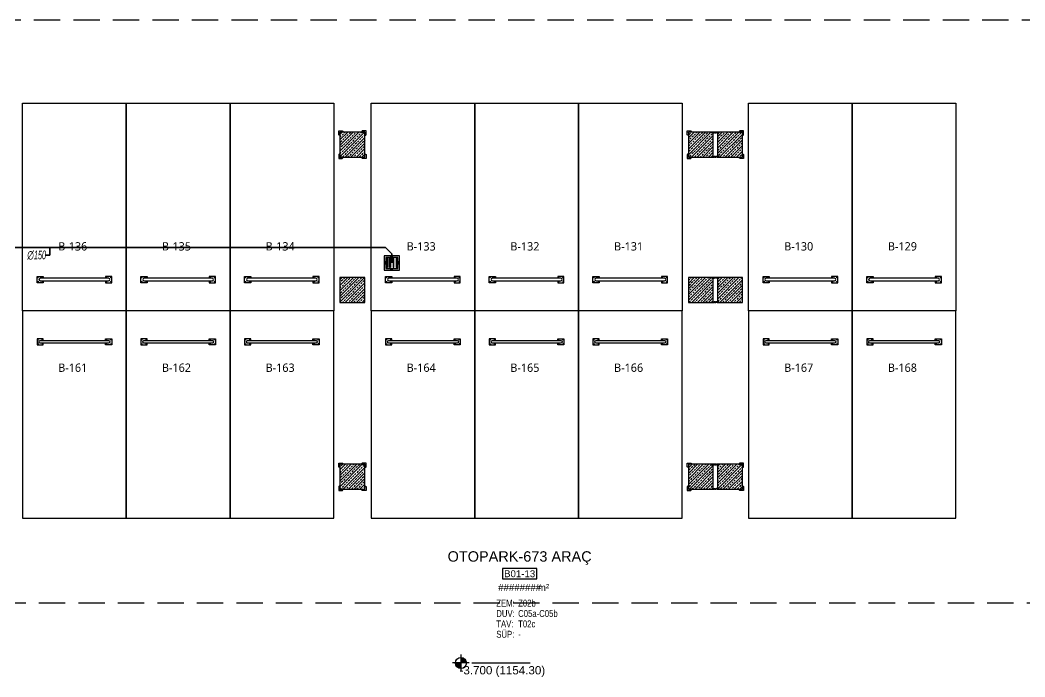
# Model space of a CAD drawing. Header units: millimetres. Extents: x -379292 to 1221486, y 92049 to 447512.
# Drawn here: x 105838 to 130059, y 235797 to 251619 of the extents above; entities that cross this region are included whole.
import ezdxf
from ezdxf.enums import TextEntityAlignment as Align

# ---------------------------------------------------------------- set-up
doc = ezdxf.new("R2010")
doc.units = ezdxf.units.MM
doc.linetypes.add('HIDDEN', pattern=[9.525, 6.35, -3.175])
doc.layers.add('0-KRCN-SHT YAĞMURSUYUBORUSU-100', color=3, linetype='PISSU_LINE50', lineweight=35)
doc.layers.add('0-KRCN-SHT-KOLADI-YAZIYAĞMURSUYU', color=4, linetype='Continuous', lineweight=35)
for name, color, linetype in [('04_RAIN INLET', 51, 'Continuous'), ('05_DILATATION', 131, 'Continuous'), ('05_HATCH CONCRETE', 141, 'Continuous'), ('05_HATCH SOLID-1', 252, 'Continuous'), ('05_MATERIAL TEXT', 112, 'Continuous'), ('05_PLAN LEVEL', 2, 'Continuous'), ('05_ROOM M2', 161, 'Continuous'), ('05_ROOM NAME', 153, 'Continuous'), ('05_ROOM NUMBER', 152, 'Continuous'), ('05_SYMBOL', 2, 'Continuous'), ('202-A-Y-MahalAd', 141, 'Continuous')]:
    doc.layers.add(name, color=color, linetype=linetype)
doc.styles.add('DIM', font='arial.ttf')
doc.styles.add('MUF', font='isocpeur.ttf')
doc.styles.get("Standard").update_dxf_attribs({"font": 'segoeuil.ttf'})
doc.styles.add('YAZI-2', font='arial.ttf', dxfattribs={"height": 2})
doc.styles.add('YAZI-3', font='arial.ttf', dxfattribs={"height": 3})
doc.styles.add('ÇAP-2', font='ARIALNBI.TTF')
doc.linetypes.add('PISSU_LINE50', pattern='A,50,-10,["C",MUF,S=10,R=0,X=1,Y=-5],0', length=60)
pattern_1 = [(225, (905000, -3e-07), (67.351921, -67.351921), []), (225, (904932.65, -3e-07), (67.351921, -67.351921), [47.625, -23.8125])]

# ---------------------------------------------------------------- blocks, each defined once
blk = doc.blocks.new('başlık')
at = {"layer": '05_MATERIAL TEXT', "style": 'DIM', "width": 0.8}
for s, p in [('ZEM:', (0, 50)), ('DUV:', (0, -100)), ('TAV:', (0, -250)), ('SÜP:', (0, -400))]:
    blk.add_text(s, height=100, dxfattribs=at).set_placement(p, align=Align.MIDDLE_LEFT)
blk = doc.blocks.new('MAHAL')
at = {"layer": '05_ROOM NUMBER'}
blk.add_lwpolyline([(-5.46, -10.75), (4.54, -10.75), (4.54, -7.75), (-5.46, -7.75)], close=True, dxfattribs=at)
at = {"layer": '05_HATCH SOLID-1', "xscale": 0.02, "yscale": 0.02, "zscale": 0.02}
blk.add_blockref('başlık', (-7.21, -18.75), dxfattribs=at)
at = {"layer": '05_MATERIAL TEXT', "style": 'DIM', "width": 0.8}
for tag, p in [('ZEMİN', (-0.89, -17.75)), ('DUVAR', (-0.89, -20.75)), ('TAVAN', (-0.89, -23.75)), ('SÜPÜRGELİK', (-0.89, -26.75))]:
    blk.add_attdef(tag, text='', height=2, dxfattribs=at).set_placement(p, align=Align.MIDDLE_LEFT)
at = {"layer": '05_ROOM M2', "insert": (6.45, -13.24), "char_height": 2, "attachment_point": 5, "style": 'YAZI-2'}
blk.add_mtext_dynamic_manual_height_columns('m²', width=6.9387, gutter_width=625, heights=[0], dxfattribs=at)
at = {"layer": '05_ROOM M2', "style": 'YAZI-2'}
blk.add_attdef('MAHALM2', text='', height=2, dxfattribs=at).set_placement((-0.46, -13.25), align=Align.MIDDLE_CENTER)
at = {"layer": '05_ROOM NAME', "style": 'YAZI-3'}
for tag, p in [('INGMAHALADI', (-0.46, 0.75)), ('TURMAHALADI', (-0.46, -4.25))]:
    blk.add_attdef(tag, text='', height=3, dxfattribs=at).set_placement(p, align=Align.MIDDLE_CENTER)
at = {"layer": '05_ROOM NUMBER', "style": 'YAZI-2'}
blk.add_attdef('MAHALNO', text='', height=2, dxfattribs=at).set_placement((-0.46, -9.25), align=Align.MIDDLE_CENTER)
blk = doc.blocks.new('202_Vida')
at = {"color": 0, "linetype": 'ByBlock', "ltscale": 0.2}
for points in [[(1, 0), (-1, 0)], [(0, 1), (0, -1)]]:
    blk.add_lwpolyline(points, dxfattribs=at)
at = {"color": 0, "linetype": 'ByBlock'}
for radius in [0.42, 0.23, 0.155]:
    blk.add_circle((0, 0), radius, dxfattribs=at)
blk = doc.blocks.new('202_Stoper')
at = {"color": 0, "linetype": 'ByBlock'}
for points in [[(-750, -30), (-750, -75), (-900, -75), (-900, 75), (-750, 75), (-750, 30)], [(750, -30), (750, -75), (900, -75), (900, 75), (750, 75), (750, 30)]]:
    blk.add_lwpolyline(points, dxfattribs=at)
blk.add_lwpolyline([(825, -30, 1), (825, 30), (-825, 30, 1), (-825, -30)], format="xyb", close=True, dxfattribs=at)
at = {"color": 0, "linetype": 'ByBlock', "yscale": 10, "zscale": 10, "rotation": 180}
for p, xscale in [((-877, 53), -10), ((-772, 53), 10), ((772, 53), -10), ((877, 53), 10)]:
    blk.add_blockref('202_Vida', p, dxfattribs=dict(at, xscale=xscale))
at = {"color": 0, "linetype": 'ByBlock', "yscale": 10, "zscale": 10}
for p, xscale in [((-877, -52), 10), ((-772, -52), -10), ((772, -52), 10), ((877, -52), -10)]:
    blk.add_blockref('202_Vida', p, dxfattribs=dict(at, xscale=xscale))
blk = doc.blocks.new('202_Mahalblok')
at = {"color": 0, "linetype": 'ByBlock', "flags": 128}
blk.add_lwpolyline([(0, 0), (0, 5000), (2500, 5000), (2500, 0)], close=True, dxfattribs=at)
at = {"color": 252}
blk.add_blockref('202_Stoper', (1250, 750), dxfattribs=at)
at = {"color": 0, "linetype": 'ByBlock', "ltscale": 25}
blk.add_attdef('MAHALNO', text='', height=200, dxfattribs=at).set_placement((1209, 1390), align=Align.BOTTOM_CENTER)
blk = doc.blocks.new('PLAN KOT IKILI')
at = {"layer": '05_PLAN LEVEL'}
h = blk.add_hatch(color=2, dxfattribs=at)
h.paths.add_polyline_path([(0, 2), (0, 0), (2, 0, 0.414214)])
h.paths.add_polyline_path([(0, 0), (-2, 0, 0.414214), (0, -2)])
at = {"layer": '05_PLAN LEVEL', "color": 2}
for p, q in [((3, 0), (-3, 0)), ((0, 3), (0, -3)), ((4, 0), (25, 0))]:
    blk.add_line(p, q, dxfattribs=at)
blk.add_circle((0, 0), 2, dxfattribs=at)
at = {"layer": '05_PLAN LEVEL', "style": 'YAZI-3'}
for tag, p in [('BITMISKOT', (15, 3)), ('KABAKOT', (15, -3))]:
    blk.add_attdef(tag, text='', height=3, dxfattribs=at).set_placement(p, align=Align.MIDDLE)
blk = doc.blocks.new('DİLATASYON PROFİL')
at = {"color": 8}
for p, q in [((-48, 0), (-46, 2)), ((-48, 0), (-20, 0)), ((-46, 2), (-46, 2)), ((-23, 2), (-20, 2)), ((-23, 2), (-22, 0)), ((-19, 2), (-20, 1)), ((-20, 2), (-20, 1)), ((-20, 0), (12, 0)), ((-20, 0), (-20, 0)), ((-20, 0), (-20, 0)), ((-17, 2), (-19, 2)), ((-17, 2), (-18, 0)), ((12, -13), (12, 0)), ((12, -13), (12, 0)), ((20, 2), (21, 0)), ((22, 2), (21, 2)), ((21, 1), (21, 0)), ((21, -1), (21, 0)), ((23, 1), (23, 1)), ((24, -6), (23, 1)), ((24, 1), (24, 1)), ((24, 1), (24, 1)), ((25, 1), (25, 1)), ((25, 1), (25, 1)), ((26, 1), (26, 1)), ((26, 1), (26, 1)), ((27, 1), (27, 1)), ((27, 1), (27, 1)), ((28, 1), (28, 1)), ((28, 1), (28, 1)), ((29, 1), (29, 1)), ((29, 1), (29, 1)), ((30, 1), (30, 1)), ((30, 1), (30, 1)), ((31, 1), (31, 1)), ((31, 1), (31, 1)), ((32, 1), (32, 1)), ((32, 1), (32, 1)), ((33, 1), (33, 1)), ((33, 1), (33, 1)), ((34, 1), (34, 1)), ((34, 1), (34, 1)), ((35, 1), (35, 1)), ((35, 1), (35, 1)), ((36, 2), (36, 2)), ((36, 2), (36, 1)), ((38, 2), (36, 1)), ((36, 1), (36, 2)), ((36, 1), (36, 2)), ((38, 2), (38, 2)), ((38, 2), (38, 2)), ((38, 2), (38, 2)), ((39, 2), (38, 2)), ((39, 2), (38, 2)), ((40, 2), (39, 2)), ((39, 2), (39, 2)), ((40, 2), (41, 2)), ((41, 2), (42, 1)), ((41, 2), (41, 2)), ((43, 2), (42, 1)), ((43, 2), (43, 2)), ((43, 1), (43, 2)), ((43, 1), (43, 2)), ((44, 1), (44, 1)), ((45, 1), (45, 1)), ((45, 1), (45, 1)), ((46, 1), (46, 1)), ((46, 1), (46, 1)), ((47, 1), (47, 1)), ((47, 1), (47, 1)), ((48, 1), (48, 1)), ((48, 1), (48, 1)), ((49, 1), (49, 1)), ((49, 1), (49, 1)), ((50, 1), (50, 1)), ((50, 1), (50, 1)), ((51, 1), (51, 1)), ((51, 1), (51, 1)), ((52, 1), (52, 1)), ((52, 1), (52, 1)), ((53, 1), (53, 1)), ((53, 1), (53, 1)), ((54, 1), (54, 1)), ((54, 1), (54, 1)), ((55, 1), (55, 1)), ((55, 1), (55, 1)), ((56, 1), (56, 1)), ((57, 2), (57, 2)), ((57, 2), (58, 1)), ((57, 1), (57, 2)), ((57, 1), (57, 2)), ((59, 2), (58, 1)), ((59, 2), (59, 2)), ((59, 2), (59, 2)), ((59, 2), (59, 2)), ((60, 2), (59, 2)), ((60, 2), (59, 2)), ((60, 2), (61, 2)), ((61, 2), (62, 2)), ((61, 2), (61, 2)), ((63, 2), (62, 2)), ((63, 2), (64, 1)), ((64, 2), (64, 2)), ((64, 2), (64, 1)), ((64, 1), (64, 2)), ((64, 1), (64, 2)), ((65, 1), (65, 1)), ((66, 1), (66, 1)), ((66, 1), (66, 1)), ((67, 1), (67, 1)), ((67, 1), (67, 1)), ((68, 1), (68, 1)), ((68, 1), (68, 1)), ((69, 1), (69, 1)), ((69, 1), (69, 1)), ((70, 1), (70, 1)), ((70, 1), (70, 1)), ((71, 1), (71, 1)), ((71, 1), (71, 1)), ((72, 1), (72, 1)), ((72, 1), (72, 1)), ((73, 1), (73, 1)), ((73, 1), (73, 1)), ((74, 1), (74, 1)), ((74, 1), (74, 1)), ((75, 1), (75, 1)), ((75, 1), (75, 1)), ((76, -6), (77, 1)), ((76, 1), (76, 1)), ((76, 1), (76, 1)), ((77, 1), (77, 1)), ((77, 1), (77, 1)), ((78, 2), (79, 2)), ((80, 2), (79, 0)), ((79, 1), (79, 0)), ((79, -1), (79, 1)), ((88, -13), (88, 0)), ((120, 0), (88, 0)), ((88, -13), (88, 0)), ((148, 0), (88, 0)), ((117, 2), (119, 2)), ((117, 2), (118, 0)), ((119, 2), (120, 1)), ((123, 2), (120, 2)), ((120, 2), (120, 1)), ((120, 0), (120, 0)), ((120, 0), (120, 0)), ((140, 0), (120, 0)), ((123, 2), (122, 0)), ((146, 2), (146, 2)), ((148, 0), (146, 2)), ((-22, -20), (-23, -21)), ((-22, -20), (-23, -21)), ((-23, -21), (-22, -22)), ((-23, -21), (-22, -22)), ((-23, -22), (-23, -23)), ((-22, -22), (-23, -22)), ((-23, -22), (-23, -23)), ((-22, -22), (-23, -22)), ((-23, -23), (-22, -23)), ((-22, -23), (-23, -23)), ((-23, -23), (-23, -24)), ((-23, -23), (-22, -23)), ((-22, -23), (-23, -23)), ((-23, -23), (-23, -24)), ((-23, -24), (-22, -25)), ((-23, -24), (-22, -25)), ((-22, 0), (-18, 0)), ((-22, -3), (-22, 0)), ((-22, 0), (-18, 0)), ((-22, -3), (-22, 0)), ((-22, -3), (-18, -3)), ((-22, -3), (-18, -3)), ((-21, -6), (-22, -6)), ((-22, -6), (-22, -7)), ((-21, -6), (-22, -6)), ((-22, -6), (-22, -7)), ((-22, -7), (-21, -7)), ((-21, -7), (-22, -7)), ((-22, -7), (-22, -9)), ((-22, -7), (-21, -7)), ((-21, -7), (-22, -7)), ((-22, -7), (-22, -9)), ((-22, -9), (-21, -9)), ((-21, -9), (-22, -9)), ((-22, -9), (-22, -10)), ((-22, -9), (-21, -9)), ((-21, -9), (-22, -9)), ((-22, -9), (-22, -10)), ((-22, -10), (-21, -11)), ((-22, -10), (-21, -11)), ((-21, -11), (-22, -11)), ((-22, -11), (-22, -12)), ((-21, -11), (-22, -11)), ((-22, -11), (-22, -12)), ((-22, -12), (-21, -13)), ((-22, -12), (-21, -13)), ((-21, -13), (-22, -13)), ((-22, -13), (-22, -14)), ((-21, -13), (-22, -13)), ((-22, -13), (-22, -14)), ((-21, -14), (-22, -14)), ((-22, -14), (-21, -14)), ((-21, -14), (-22, -14)), ((-22, -14), (-22, -16)), ((-21, -14), (-22, -14)), ((-22, -14), (-21, -14)), ((-21, -14), (-22, -14)), ((-22, -14), (-22, -16)), ((-22, -16), (-21, -16)), ((-21, -16), (-22, -16)), ((-22, -16), (-22, -17)), ((-22, -16), (-21, -16)), ((-21, -16), (-22, -16)), ((-22, -16), (-22, -17)), ((-22, -17), (-21, -18)), ((-22, -17), (-21, -18)), ((-21, -18), (-22, -18)), ((-22, -18), (-22, -19)), ((-21, -18), (-22, -18)), ((-22, -18), (-22, -19)), ((-22, -19), (-22, -20)), ((-22, -19), (-22, -20)), ((-22, -20), (-22, -20)), ((-22, -20), (-22, -20)), ((-22, -25), (-21, -25)), ((-22, -25), (-21, -25)), ((-21, -3), (-21, -3)), ((-21, -3), (-21, -6)), ((-21, -6), (-21, -3)), ((-21, -25), (-20, -3)), ((-21, -3), (-21, -3)), ((-21, -3), (-21, -6)), ((-21, -6), (-21, -3)), ((-21, -25), (-20, -3)), ((-21, -7), (-21, -7)), ((-21, -7), (-21, -7)), ((-19, -12), (-21, -14)), ((-19, -12), (-21, -14)), ((-19, -13), (-21, -14)), ((-19, -13), (-21, -14)), ((-19, -16), (-21, -18)), ((-19, -16), (-21, -17)), ((-19, -16), (-21, -18)), ((-19, -16), (-21, -17)), ((-19, -19), (-21, -21)), ((-19, -19), (-21, -21)), ((-19, -20), (-21, -21)), ((-19, -20), (-21, -21)), ((-19, -23), (-21, -25)), ((-19, -23), (-21, -25)), ((-19, -23), (-21, -25)), ((-19, -23), (-21, -25)), ((-21, -25), (-21, -25)), ((-20, -27), (-21, -25)), ((-21, -25), (-21, -25)), ((-20, -27), (-21, -25)), ((-19, -25), (-20, -3)), ((-19, -25), (-20, -3)), ((-20, -5), (-20, -6)), ((-20, -5), (-20, -6)), ((-20, -6), (-20, -6)), ((-20, -6), (-20, -6)), ((-19, -9), (-20, -10)), ((-19, -9), (-20, -10)), ((-19, -9), (-20, -10)), ((-19, -9), (-20, -10)), ((-20, -27), (-18, -25)), ((-20, -27), (-18, -25)), ((-18, -3), (-19, -3)), ((-19, -3), (-19, -6)), ((-18, -3), (-19, -3)), ((-19, -3), (-19, -6)), ((-19, -6), (-18, -6)), ((-19, -6), (-18, -6)), ((-19, -7), (-18, -7)), ((-18, -7), (-19, -7)), ((-19, -7), (-18, -7)), ((-18, -7), (-19, -7)), ((-19, -9), (-18, -9)), ((-18, -9), (-19, -9)), ((-19, -9), (-18, -9)), ((-18, -9), (-19, -9)), ((-18, -10), (-19, -11)), ((-18, -10), (-19, -11)), ((-19, -11), (-18, -11)), ((-19, -11), (-18, -11)), ((-18, -12), (-19, -13)), ((-18, -12), (-19, -13)), ((-19, -13), (-18, -13)), ((-19, -13), (-18, -13)), ((-19, -25), (-18, -25)), ((-19, -25), (-18, -25)), ((-18, -3), (-18, 0)), ((-18, -3), (-18, 0)), ((-18, -5), (-18, -3)), ((-18, -5), (-18, -3)), ((-18, -6), (-18, -5)), ((-18, -5), (-18, -5)), ((-18, -6), (-18, -5)), ((-18, -5), (-18, -5)), ((-18, -6), (-18, -7)), ((-18, -6), (-18, -7)), ((-18, -7), (-18, -9)), ((-18, -7), (-18, -9)), ((-18, -9), (-18, -10)), ((-18, -9), (-18, -9)), ((-18, -9), (-18, -10)), ((-18, -9), (-18, -9)), ((-18, -11), (-18, -11)), ((-18, -11), (-18, -12)), ((-18, -11), (-18, -11)), ((-18, -11), (-18, -12)), ((-18, -13), (-18, -14)), ((-18, -13), (-18, -14)), ((-18, -14), (-18, -16)), ((-18, -14), (-18, -14)), ((-18, -14), (-18, -14)), ((-18, -14), (-18, -16)), ((-18, -14), (-18, -14)), ((-18, -14), (-18, -14)), ((-18, -16), (-17, -16)), ((-18, -16), (-18, -16)), ((-18, -16), (-17, -16)), ((-18, -16), (-18, -16)), ((-17, -17), (-18, -18)), ((-17, -17), (-18, -18)), ((-18, -18), (-17, -18)), ((-18, -18), (-17, -18)), ((-17, -19), (-18, -20)), ((-17, -19), (-18, -20)), ((-18, -20), (-17, -20)), ((-18, -20), (-17, -20)), ((-17, -21), (-18, -22)), ((-17, -21), (-18, -22)), ((-18, -22), (-17, -22)), ((-18, -22), (-17, -22)), ((-18, -23), (-17, -23)), ((-17, -23), (-18, -23)), ((-18, -23), (-17, -23)), ((-17, -23), (-18, -23)), ((-17, -24), (-18, -25)), ((-17, -24), (-18, -25)), ((-18, -25), (-18, -25)), ((-18, -25), (-18, -25)), ((-17, -16), (-17, -17)), ((-17, -16), (-17, -17)), ((-17, -18), (-17, -19)), ((-17, -18), (-17, -19)), ((-17, -20), (-17, -21)), ((-17, -20), (-17, -21)), ((-17, -22), (-17, -23)), ((-17, -22), (-17, -23)), ((-17, -23), (-17, -24)), ((-17, -23), (-17, -24)), ((12, -13), (21, -13)), ((19, -2), (19, -1)), ((19, -8), (19, -8)), ((20, -3), (21, -3)), ((21, -1), (21, -3)), ((22, -12), (21, -7)), ((21, -13), (21, -9)), ((22, -12), (24, -7)), ((24, -5), (24, 0)), ((25, -6), (24, -6)), ((26, -6), (24, -6)), ((24, -7), (25, -7)), ((26, -7), (24, -7)), ((24, -12), (24, -8)), ((25, -8), (24, -8)), ((34, -12), (24, -12)), ((25, -5), (25, -4)), ((28, -4), (25, -4)), ((25, -10), (25, -8)), ((28, -10), (25, -10)), ((26, -4), (27, -4)), ((26, -6), (26, -5)), ((26, -9), (26, -7)), ((27, -9), (26, -9)), ((27, -9), (27, -4)), ((28, -10), (28, -4)), ((30, -10), (30, -4)), ((32, -4), (30, -4)), ((32, -10), (30, -10)), ((31, -4), (31, -8)), ((32, -4), (31, -4)), ((31, -8), (31, -10)), ((31, -10), (32, -10)), ((31, -10), (32, -10)), ((32, -4), (32, -5)), ((32, -4), (32, -6)), ((32, -6), (34, -6)), ((32, -8), (32, -10)), ((34, -8), (32, -8)), ((32, -10), (32, -8)), ((32, -10), (32, -8)), ((34, -6), (33, -6)), ((33, -8), (34, -8)), ((34, 0), (34, -5)), ((34, -6), (34, -2)), ((34, -8), (34, -12)), ((36, -7), (36, -5)), ((43, -7), (43, -5)), ((45, -6), (45, 0)), ((45, -6), (45, -2)), ((46, -6), (45, -6)), ((46, -6), (45, -6)), ((45, -8), (46, -8)), ((46, -8), (45, -8)), ((45, -12), (45, -9)), ((55, -12), (45, -12)), ((46, -6), (46, -4)), ((46, -4), (48, -4)), ((49, -4), (46, -4)), ((46, -6), (46, -4)), ((46, -10), (46, -8)), ((46, -10), (46, -8)), ((46, -10), (46, -9)), ((48, -10), (46, -10)), ((49, -10), (46, -10)), ((48, -4), (48, -8)), ((48, -8), (48, -10)), ((49, -10), (49, -4)), ((53, -4), (51, -4)), ((51, -10), (51, -4)), ((53, -10), (51, -10)), ((52, -4), (52, -8)), ((54, -4), (52, -4)), ((52, -8), (52, -10)), ((52, -10), (54, -10)), ((53, -4), (53, -6)), ((54, -4), (54, -5)), ((55, -6), (54, -6)), ((55, -6), (54, -6)), ((54, -8), (55, -8)), ((55, -8), (54, -8)), ((54, -10), (54, -8)), ((53, -9), (53, -10)), ((55, 0), (55, -6)), ((55, -6), (55, -2)), ((55, -9), (55, -12)), ((57, -7), (57, -5)), ((64, -7), (64, -5)), ((66, -6), (66, 0)), ((66, -6), (66, -2)), ((68, -6), (66, -6)), ((67, -6), (66, -6)), ((66, -8), (68, -8)), ((67, -8), (66, -8)), ((66, -12), (66, -9)), ((76, -12), (66, -12)), ((68, -6), (68, -4)), ((68, -4), (69, -4)), ((70, -4), (68, -4)), ((68, -6), (68, -4)), ((68, -10), (68, -8)), ((68, -10), (68, -8)), ((68, -10), (68, -9)), ((69, -10), (68, -10)), ((70, -10), (68, -10)), ((69, -4), (69, -8)), ((69, -8), (69, -10)), ((70, -10), (70, -4)), ((75, -4), (72, -4)), ((72, -10), (72, -4)), ((75, -10), (72, -10)), ((73, -10), (73, -5)), ((74, -5), (73, -5)), ((73, -10), (74, -10)), ((74, -7), (74, -5)), ((74, -7), (76, -7)), ((74, -9), (74, -8)), ((74, -8), (76, -8)), ((75, -4), (75, -6)), ((76, -6), (75, -6)), ((75, -8), (76, -8)), ((75, -9), (75, -10)), ((76, 0), (76, -6)), ((78, -12), (76, -8)), ((76, -9), (76, -12)), ((78, -12), (79, -8)), ((79, -2), (79, -3)), ((80, -3), (79, -3)), ((79, -13), (79, -9)), ((88, -13), (79, -13)), ((81, -2), (81, -1)), ((81, -8), (81, -9)), ((118, -16), (117, -16)), ((117, -16), (117, -17)), ((118, -16), (117, -16)), ((117, -16), (117, -17)), ((117, -17), (118, -18)), ((117, -17), (118, -18)), ((118, -18), (117, -18)), ((117, -18), (117, -19)), ((118, -18), (117, -18)), ((117, -18), (117, -19)), ((117, -19), (118, -20)), ((117, -19), (118, -20)), ((118, -20), (117, -20)), ((117, -20), (117, -21)), ((118, -20), (117, -20)), ((117, -20), (117, -21)), ((117, -21), (118, -22)), ((117, -21), (118, -22)), ((117, -22), (117, -23)), ((118, -22), (117, -22)), ((117, -22), (117, -23)), ((118, -22), (117, -22)), ((117, -23), (118, -23)), ((118, -23), (117, -23)), ((117, -23), (117, -24)), ((117, -23), (118, -23)), ((118, -23), (117, -23)), ((117, -23), (117, -24)), ((117, -24), (118, -25)), ((117, -24), (118, -25)), ((118, 0), (122, 0)), ((118, -3), (118, 0)), ((118, 0), (122, 0)), ((118, -3), (118, 0)), ((118, -3), (119, -3)), ((118, -3), (122, -3)), ((118, -6), (118, -3)), ((118, -3), (119, -3)), ((118, -3), (122, -3)), ((118, -6), (118, -3)), ((119, -6), (118, -6)), ((118, -6), (118, -7)), ((119, -6), (118, -6)), ((118, -6), (118, -7)), ((118, -7), (119, -7)), ((118, -7), (118, -7)), ((119, -7), (118, -7)), ((118, -7), (118, -9)), ((118, -7), (119, -7)), ((118, -7), (118, -7)), ((119, -7), (118, -7)), ((118, -7), (118, -9)), ((118, -9), (119, -9)), ((119, -9), (118, -9)), ((118, -9), (118, -10)), ((118, -9), (119, -9)), ((119, -9), (118, -9)), ((118, -9), (118, -10)), ((118, -10), (119, -11)), ((118, -10), (119, -11)), ((119, -11), (118, -11)), ((118, -11), (118, -12)), ((119, -11), (118, -11)), ((118, -11), (118, -12)), ((118, -12), (119, -13)), ((118, -12), (119, -13)), ((119, -13), (118, -13)), ((118, -13), (118, -14)), ((119, -13), (118, -13)), ((118, -13), (118, -14)), ((118, -14), (118, -14)), ((118, -14), (118, -14)), ((118, -14), (118, -16)), ((118, -14), (118, -14)), ((118, -14), (118, -14)), ((118, -14), (118, -14)), ((118, -14), (118, -16)), ((118, -14), (118, -14)), ((118, -16), (118, -16)), ((118, -16), (118, -16)), ((121, -23), (118, -25)), ((121, -23), (118, -25)), ((118, -25), (119, -25)), ((118, -25), (118, -25)), ((120, -27), (118, -25)), ((118, -25), (119, -25)), ((118, -25), (118, -25)), ((120, -27), (118, -25)), ((119, -3), (119, -6)), ((119, -25), (120, -3)), ((119, -3), (119, -6)), ((119, -25), (120, -3)), ((120, -6), (119, -6)), ((120, -6), (119, -6)), ((120, -9), (119, -10)), ((120, -9), (119, -10)), ((120, -9), (119, -10)), ((120, -9), (119, -10)), ((121, -12), (119, -14)), ((121, -12), (119, -14)), ((121, -13), (119, -14)), ((121, -13), (119, -14)), ((121, -16), (119, -18)), ((121, -16), (119, -17)), ((121, -16), (119, -18)), ((121, -16), (119, -17)), ((121, -19), (119, -21)), ((121, -19), (119, -21)), ((121, -20), (119, -21)), ((121, -20), (119, -21)), ((121, -23), (119, -25)), ((121, -23), (119, -25)), ((121, -25), (120, -3)), ((121, -25), (120, -3)), ((120, -5), (120, -6)), ((120, -5), (120, -6)), ((120, -27), (121, -25)), ((120, -27), (121, -25)), ((121, -3), (121, -3)), ((121, -3), (121, -6)), ((121, -5), (121, -3)), ((121, -3), (121, -3)), ((121, -3), (121, -6)), ((121, -5), (121, -3)), ((121, -6), (121, -5)), ((121, -5), (121, -5)), ((121, -6), (121, -5)), ((121, -5), (121, -5)), ((121, -6), (122, -6)), ((121, -6), (122, -6)), ((121, -8), (122, -7)), ((122, -7), (121, -8)), ((121, -8), (122, -7)), ((122, -7), (121, -8)), ((121, -9), (122, -9)), ((121, -9), (121, -9)), ((122, -9), (121, -9)), ((121, -9), (122, -9)), ((121, -9), (121, -9)), ((122, -9), (121, -9)), ((122, -10), (121, -11)), ((122, -10), (121, -11)), ((121, -11), (122, -11)), ((121, -11), (121, -11)), ((121, -11), (122, -11)), ((121, -11), (121, -11)), ((122, -12), (121, -13)), ((122, -12), (121, -13)), ((121, -13), (122, -13)), ((121, -13), (122, -13)), ((121, -14), (122, -14)), ((122, -14), (121, -14)), ((121, -14), (122, -14)), ((122, -14), (121, -14)), ((121, -16), (122, -16)), ((122, -16), (121, -16)), ((121, -16), (122, -16)), ((122, -16), (121, -16)), ((122, -17), (121, -18)), ((122, -17), (121, -18)), ((121, -18), (122, -18)), ((121, -18), (122, -18)), ((121, -25), (121, -25)), ((121, -25), (122, -25)), ((121, -25), (121, -25)), ((121, -25), (122, -25)), ((122, -3), (122, 0)), ((122, -3), (122, 0)), ((122, -6), (122, -7)), ((122, -6), (122, -7)), ((122, -7), (122, -9)), ((122, -7), (122, -9)), ((122, -9), (122, -10)), ((122, -9), (122, -10)), ((122, -11), (122, -12)), ((122, -11), (122, -12)), ((122, -13), (122, -14)), ((122, -13), (122, -14)), ((122, -14), (122, -16)), ((122, -14), (122, -16)), ((122, -16), (122, -17)), ((122, -16), (122, -17)), ((122, -18), (122, -19)), ((122, -18), (122, -19)), ((122, -19), (122, -20)), ((122, -19), (122, -20)), ((122, -20), (122, -20)), ((122, -20), (123, -21)), ((122, -20), (122, -20)), ((122, -20), (123, -21)), ((123, -21), (122, -22)), ((123, -21), (122, -22)), ((122, -22), (123, -22)), ((122, -22), (123, -22)), ((122, -23), (123, -23)), ((123, -23), (122, -23)), ((122, -23), (123, -23)), ((123, -23), (122, -23)), ((123, -24), (122, -25)), ((123, -24), (122, -25)), ((123, -22), (123, -23)), ((123, -22), (123, -23)), ((123, -23), (123, -24)), ((123, -23), (123, -24))]:
    blk.add_line(p, q, dxfattribs=at)
for centre, radius, start, end in [((-45, 1), 1.3, 64.6683, 126.1289), ((-44, 3), 1.3, 244.6683, 295.3317), ((-43, 1), 1.3, 64.6683, 115.3317), ((-42, 3), 1.3, 244.6683, 295.3317), ((-40, 1), 1.3, 64.6683, 115.3317), ((-39, 3), 1.3, 244.6683, 295.3317), ((-38, 1), 1.3, 64.6683, 115.3317), ((-37, 3), 1.3, 244.6683, 295.3317), ((-36, 1), 1.3, 64.6683, 115.3317), ((-35, 3), 1.3, 244.6683, 295.3317), ((-34, 1), 1.3, 64.6683, 115.3317), ((-33, 3), 1.3, 244.6683, 295.3317), ((-32, 1), 1.3, 64.6683, 115.3317), ((-30, 3), 1.3, 244.6683, 295.3317), ((-29, 1), 1.3, 64.6683, 115.3317), ((-28, 3), 1.3, 244.6683, 295.3317), ((-27, 1), 1.3, 64.6683, 115.3317), ((-26, 3), 1.3, 244.6683, 295.3317), ((-25, 1), 1.3, 64.6683, 115.3317), ((-24, 3), 1.3, 244.6683, 295.3317), ((-23, 1), 1.3, 64.6683, 115.3317), ((-22, 3), 1.3, 244.6683, 295.3317), ((-20, 1), 1.3, 64.6683, 115.3317), ((-19, 3), 1.3, 244.6683, 295.3317), ((-18, 1), 1.3, 64.6683, 115.3317), ((-17, 3), 1.3, 244.6683, 295.3317), ((-16, 1), 1.3, 64.6683, 115.3317), ((-15, 3), 1.3, 244.6683, 295.3317), ((-14, 1), 1.3, 64.6683, 115.3317), ((-13, 3), 1.3, 244.6683, 295.3317), ((-12, 1), 1.3, 64.6683, 115.3317), ((-10, 3), 1.3, 244.6683, 295.3317), ((-9, 1), 1.3, 64.6683, 115.3317), ((-8, 3), 1.3, 244.6683, 295.3317), ((-7, 1), 1.3, 64.6683, 115.3317), ((-6, 1), 1.3, 64.6683, 115.3317), ((-5, 3), 1.3, 244.6683, 295.3317), ((-4, 1), 1.3, 64.6683, 115.3317), ((-3, 3), 1.3, 244.6683, 295.3317), ((-2, 1), 1.3, 64.6683, 115.3317), ((-1, 3), 1.3, 244.6683, 295.3317), ((1, 1), 1.3, 64.6683, 115.3317), ((2, 3), 1.3, 244.6683, 295.3317), ((3, 1), 1.3, 64.6683, 115.3317), ((4, 3), 1.3, 244.6683, 295.3317), ((5, 1), 1.3, 64.6683, 115.3317), ((6, 3), 1.3, 244.6683, 295.3317), ((7, 1), 1.3, 64.6683, 115.3317), ((8, 3), 1.3, 244.6683, 295.3317), ((9, 1), 1.3, 64.6683, 115.3317), ((11, 3), 1.3, 244.6683, 295.3317), ((12, 1), 1.3, 64.6683, 115.3317), ((13, 3), 1.3, 244.6683, 295.3317), ((14, 1), 1.3, 64.6683, 115.3317), ((15, 3), 1.3, 244.6683, 295.3317), ((16, 1), 1.3, 64.6683, 115.3317), ((17, 3), 1.3, 244.6683, 295.3317), ((18, 1), 1.3, 63.2691, 115.3317), ((20, 3), 1.3, 244.6683, 288.3764), ((21, 2), 0.381, 90.8255, 269.3453), ((20, -1), 1.61, 330.6457, 24.0465), ((22, 1), 0.55, 357.34, 90), ((23, 1), 0.16, 40.5, 139.5), ((23, 1), 0.16, 141.0253, 263.0349), ((23, -1), 1.2, 25.7871, 83.0349), ((24, 1), 0.16, 40.5, 139.5), ((25, 1), 0.16, 40.5, 139.5), ((26, 1), 0.16, 40.5, 139.5), ((27, 1), 0.16, 40.5, 139.5), ((28, 1), 0.16, 40.5, 139.5), ((29, 1), 0.16, 40.5, 139.5), ((30, 1), 0.16, 40.5, 139.5), ((31, 1), 0.16, 40.5, 139.5), ((32, 1), 0.16, 40.5, 139.5), ((33, 1), 0.16, 40.5, 139.5), ((34, 1), 0.16, 40.5, 139.5), ((37, -2), 3, 110.9248, 180), ((35, -1), 1.2, 93.7255, 146.441), ((35, 1), 0.16, 273.7255, 40.5), ((35, 1), 0.16, 273.7255, 276.016), ((39, -8), 10, 110.7934, 110.9248), ((39, -8), 10, 69.0752, 69.2066), ((42, -2), 3, 0, 69.0752), ((44, 1), 0.16, 40.5, 139.5), ((44, -1), 1.2, 25.7871, 64.9325), ((45, 1), 0.16, 40.5, 139.5), ((46, 1), 0.16, 40.5, 139.5), ((47, 1), 0.16, 40.5, 139.5), ((48, 1), 0.16, 40.5, 139.5), ((49, 1), 0.16, 40.5, 139.5), ((50, 1), 0.16, 40.5, 139.5), ((51, 1), 0.16, 40.5, 139.5), ((52, 1), 0.16, 40.5, 139.5), ((53, 1), 0.16, 40.5, 139.5), ((54, 1), 0.16, 40.5, 139.5), ((55, 1), 0.16, 40.5, 139.5), ((58, -2), 3, 110.9248, 180), ((56, -1), 1.2, 93.7255, 146.441), ((56, 0), 0.16, 273.7255, 40.5), ((61, -8), 10, 110.7934, 110.9248), ((61, -8), 10, 69.0752, 69.2066), ((63, -2), 3, 0, 69.0752), ((66, 1), 0.16, 40.5, 139.5), ((67, 1), 0.16, 40.5, 139.5), ((65, -1), 1.2, 25.7871, 64.9325), ((68, 1), 0.16, 40.5, 139.5), ((69, 1), 0.16, 40.5, 139.5), ((70, 1), 0.16, 40.5, 139.5), ((71, 1), 0.16, 40.5, 139.5), ((72, 1), 0.16, 40.5, 139.5), ((73, 1), 0.16, 40.5, 139.5), ((74, 1), 0.16, 40.5, 139.5), ((75, 1), 0.16, 40.5, 139.5), ((76, 1), 0.16, 40.5, 139.5), ((77, 1), 0.16, 40.5, 139.5), ((77, -1), 1.2, 93.7255, 146.441), ((78, 1), 0.55, 90, 182.66), ((77, 0), 0.16, 273.7255, 40.5), ((77, 0), 0.16, 273.7255, 276.016), ((79, 1), 0.381, 270.6547, 89.1745), ((80, 1), 1.3, 64.6683, 99.3419), ((82, 3), 1.3, 244.6683, 295.3317), ((83, 1), 1.3, 64.6683, 115.3317), ((84, 3), 1.3, 244.6683, 295.3317), ((85, 1), 1.3, 64.6683, 115.3317), ((86, 3), 1.3, 244.6683, 295.3317), ((87, 1), 1.3, 64.6683, 115.3317), ((88, 3), 1.3, 244.6683, 295.3317), ((89, 1), 1.3, 64.6683, 115.3317), ((90, 3), 1.3, 244.6683, 295.3317), ((92, 1), 1.3, 64.6683, 115.3317), ((93, 3), 1.3, 244.6683, 295.3317), ((94, 1), 1.3, 64.6683, 115.3317), ((95, 3), 1.3, 244.6683, 295.3317), ((96, 1), 1.3, 64.6683, 115.3317), ((97, 3), 1.3, 244.6683, 295.3317), ((98, 1), 1.3, 64.6683, 115.3317), ((99, 3), 1.3, 244.6683, 295.3317), ((100, 1), 1.3, 64.6683, 115.3317), ((102, 3), 1.3, 244.6683, 295.3317), ((103, 1), 1.3, 64.6683, 115.3317), ((104, 3), 1.3, 244.6683, 295.3317), ((105, 1), 1.3, 64.6683, 115.3317), ((106, 3), 1.3, 244.6683, 295.3317), ((107, 1), 1.3, 64.6683, 115.3317), ((108, 3), 1.3, 244.6683, 295.3317), ((109, 1), 1.3, 64.6683, 115.3317), ((111, 3), 1.3, 244.6683, 295.3317), ((112, 1), 1.3, 64.6683, 115.3317), ((113, 3), 1.3, 244.6683, 295.3317), ((114, 1), 1.3, 64.6683, 115.3317), ((115, 3), 1.3, 244.6683, 295.3317), ((116, 1), 1.3, 64.6683, 115.3317), ((117, 3), 1.3, 244.6683, 295.3317), ((118, 1), 1.3, 64.6683, 115.3317), ((119, 3), 1.3, 244.6683, 295.3317), ((121, 1), 1.3, 64.6683, 115.3317), ((122, 3), 1.3, 244.6683, 295.3317), ((123, 1), 1.3, 64.6683, 115.3317), ((124, 3), 1.3, 244.6683, 295.3317), ((125, 1), 1.3, 64.6683, 115.3317), ((126, 3), 1.3, 244.6683, 295.3317), ((127, 1), 1.3, 64.6683, 115.3317), ((128, 3), 1.3, 244.6683, 295.3317), ((129, 1), 1.3, 64.6683, 115.3317), ((131, 3), 1.3, 244.6683, 295.3317), ((132, 1), 1.3, 64.6683, 115.3317), ((133, 3), 1.3, 244.6683, 295.3317), ((134, 1), 1.3, 64.6683, 115.3317), ((135, 3), 1.3, 244.6683, 295.3317), ((136, 1), 1.3, 64.6683, 115.3317), ((137, 3), 1.3, 244.6683, 295.3317), ((138, 1), 1.3, 64.6683, 115.3317), ((139, 3), 1.3, 244.6683, 295.3317), ((141, 1), 1.3, 64.6683, 115.3317), ((142, 3), 1.3, 244.6683, 295.3317), ((143, 1), 1.3, 64.6683, 115.3317), ((144, 3), 1.3, 244.6683, 295.3317), ((145, 1), 1.3, 53.8711, 115.3317), ((-20, -3), 0.25, 2.8081, 91), ((-20, -3), 0.25, 89, 162.832), ((-20, -3), 0.25, 2.8081, 91), ((-20, -3), 0.25, 89, 162.832), ((18, -5), 4.15, 55.3598, 304.6402), ((18, -5), 4.29, 79.8358, 271.4513), ((18, -8), 0.825, 266.6901, 0), ((19, -1), 0.55, 0, 79.8358), ((20, -2), 0.55, 180, 270), ((20, -8), 0.954, 36.5523, 167.7728), ((21, -1), 0.6, 235.3598, 0), ((21, -9), 0.6, 0, 124.6402), ((22, -12), 0.364, 205.1184, 277.8355), ((24, -5), 0.25, 180, 270), ((24, -6), 0.55, 197.1305, 270), ((24, -8), 0.25, 90, 180), ((25, -5), 0.25, 270, 0), ((25, -8), 0.25, 0, 90), ((26, -5), 0.33, 90, 180), ((26, -9), 0.33, 180, 270), ((33, -5), 0.25, 180, 270), ((33, -8), 0.25, 90, 180), ((34, -5), 0.25, 270, 0), ((34, -8), 0.25, 0, 90), ((22, -12), 12.6, 0.0577, 16.2025), ((39, -1), 11.8, 246.209, 293.7816), ((39, -5), 3.75, 0, 180), ((39, -7), 3.75, 180, 0), ((57, -12), 12.6, 163.7975, 179.9423), ((45, -6), 0.25, 180, 270), ((45, -9), 0.25, 90, 180), ((46, -6), 0.25, 270, 0), ((46, -9), 0.25, 0, 90), ((54, -5), 0.25, 180, 270), ((54, -6), 0.25, 180, 270), ((54, -9), 0.25, 90, 180), ((55, -5), 0.25, 270, 0), ((55, -6), 0.25, 270, 0), ((55, -9), 0.25, 0, 90), ((43, -12), 12.6, 0.0577, 16.2025), ((61, -1), 11.8, 246.209, 293.7816), ((61, -5), 3.75, 0, 180), ((61, -7), 3.75, 180, 0), ((78, -12), 12.6, 163.7975, 179.9423), ((66, -6), 0.25, 180, 270), ((66, -9), 0.25, 90, 180), ((67, -6), 0.25, 270, 0), ((67, -9), 0.25, 0, 90), ((74, -5), 0.33, 0, 90), ((74, -9), 0.33, 270, 0), ((75, -6), 0.25, 180, 270), ((75, -9), 0.25, 90, 180), ((76, -6), 0.55, 270, 342.8695), ((76, -6), 0.25, 270, 0), ((76, -9), 0.25, 0, 90), ((78, -12), 0.364, 262.1645, 334.8816), ((80, -1), 1.61, 155.9535, 209.3543), ((79, -1), 0.6, 180, 304.6402), ((80, -8), 0.954, 12.2272, 143.4477), ((79, -9), 0.6, 55.3598, 180), ((82, -5), 4.15, 235.3598, 124.6402), ((80, -2), 0.55, 270, 0), ((82, -5), 4.29, 268.5487, 100.1642), ((81, -1), 0.55, 100.1642, 180), ((82, -9), 0.825, 180, 273.3099), ((120, -3), 0.25, 2.8081, 91), ((120, -3), 0.25, 89, 162.832), ((120, -3), 0.25, 2.8081, 91), ((120, -3), 0.25, 89, 162.832)]:
    blk.add_arc(centre, radius, start, end, dxfattribs=at)
blk = doc.blocks.new('bariyer')
at = {"color": 8, "ltscale": 25}
blk.add_lwpolyline([(0, -70), (15, -70, 0.414214), (30, -55), (30, 30), (-55, 30, 0.414214), (-70, 15), (-70, 0), (0, 0)], format="xyb", close=True, dxfattribs=at)
blk = doc.blocks.new('OtoParkBodrumKatMimari')
at = {"layer": '05_HATCH CONCRETE'}
h = blk.add_hatch(dxfattribs=at)
h.set_pattern_fill('ANSI33', color=8, scale=15, angle=180, style=0)
h.set_pattern_definition(pattern_1)
h.paths.add_polyline_path([(62500, 148100), (61900, 148100), (61900, 147500), (62500, 147500)])
h = blk.add_hatch(dxfattribs=at)
h.set_pattern_fill('ANSI33', color=8, scale=15, angle=180, style=0)
h.set_pattern_definition(pattern_1)
h.paths.add_polyline_path([(70900, 148100), (70300, 148100), (70300, 147500), (70900, 147500)])
h = blk.add_hatch(dxfattribs=at)
h.set_pattern_fill('ANSI33', color=8, scale=15, angle=180, style=0)
h.set_pattern_definition(pattern_1)
h.paths.add_polyline_path([(71600, 148100), (71000, 148100), (71000, 147500), (71600, 147500)])
h = blk.add_hatch(dxfattribs=at)
h.set_pattern_fill('ANSI33', color=8, scale=15, angle=180, style=0)
h.set_pattern_definition(pattern_1)
h.paths.add_polyline_path([(62500, 144600), (61900, 144600), (61900, 144000), (62500, 144000)])
h = blk.add_hatch(dxfattribs=at)
h.set_pattern_fill('ANSI33', color=8, scale=15, angle=180, style=0)
h.set_pattern_definition(pattern_1)
h.paths.add_polyline_path([(70900, 144600), (70300, 144600), (70300, 144000), (70900, 144000)])
h = blk.add_hatch(dxfattribs=at)
h.set_pattern_fill('ANSI33', color=8, scale=15, angle=180, style=0)
h.set_pattern_definition(pattern_1)
h.paths.add_polyline_path([(71600, 144600), (71000, 144600), (71000, 144000), (71600, 144000)])
h = blk.add_hatch(dxfattribs=at)
h.set_pattern_fill('ANSI33', color=8, scale=15, angle=180, style=0)
h.set_pattern_definition(pattern_1)
h.paths.add_polyline_path([(62500, 140100), (61900, 140100), (61900, 139500), (62500, 139500)])
h = blk.add_hatch(dxfattribs=at)
h.set_pattern_fill('ANSI33', color=8, scale=15, angle=180, style=0)
h.set_pattern_definition(pattern_1)
h.paths.add_polyline_path([(70900, 140100), (70300, 140100), (70300, 139500), (70900, 139500)])
h = blk.add_hatch(dxfattribs=at)
h.set_pattern_fill('ANSI33', color=8, scale=15, angle=180, style=0)
h.set_pattern_definition(pattern_1)
h.paths.add_polyline_path([(71600, 140100), (71000, 140100), (71000, 139500), (71600, 139500)])
at = {"color": 5}
for points in [[(62500, 148100), (61900, 148100), (61900, 147500), (62500, 147500)], [(70900, 148100), (70300, 148100), (70300, 147500), (70900, 147500)], [(71600, 148100), (71000, 148100), (71000, 147500), (71600, 147500)], [(62500, 144600), (61900, 144600), (61900, 144000), (62500, 144000)], [(70900, 144600), (70300, 144600), (70300, 144000), (70900, 144000)], [(71600, 144600), (71000, 144600), (71000, 144000), (71600, 144000)], [(62500, 140100), (61900, 140100), (61900, 139500), (62500, 139500)], [(70900, 140100), (70300, 140100), (70300, 139500), (70900, 139500)], [(71600, 140100), (71000, 140100), (71000, 139500), (71600, 139500)]]:
    blk.add_lwpolyline(points, close=True, dxfattribs=at)
at = {"layer": '05_SYMBOL', "color": 252, "linetype": 'HIDDEN', "ltscale": 100}
blk.add_lwpolyline([(17400, 138759, 0.414214), (19400, 136759), (128500, 136759, 0.414214), (130500, 138759), (130500, 148800, 0.414214), (128500, 150800), (19400, 150800, 0.414214), (17400, 148800), (17400, 138759)], format="xyb", dxfattribs=at)
at = {"layer": '05_DILATATION', "ltscale": 25}
for p in [(70900, 148100), (70900, 144600), (70900, 140100)]:
    blk.add_blockref('DİLATASYON PROFİL', p, dxfattribs=at)
at = {"layer": '05_DILATATION', "ltscale": 25, "xscale": -1, "rotation": 180}
for p in [(70900, 147500), (70900, 144000), (70900, 139500)]:
    blk.add_blockref('DİLATASYON PROFİL', p, dxfattribs=at)
at = {"layer": '05_PLAN LEVEL'}
ref = blk.add_blockref('PLAN KOT IKILI', (64815, 135314), dxfattribs=dict(at, xscale=66.66666666666666, yscale=66.66666666666666, zscale=66.66666666666666))
ref.add_attrib('KABAKOT', '-3.700 (1154.30)', dxfattribs={"height": 200, "style": 'YAZI-3'}).set_placement((65815, 135114), align=Align.MIDDLE)
at = {"layer": '05_ROOM NUMBER'}
ref = blk.add_blockref('MAHAL', (66270, 138234), dxfattribs=dict(at, xscale=83.33333333333333, yscale=83.33333333333333, zscale=83.33333333333333))
ref.add_attrib('TURMAHALADI', 'OTOPARK-673 ARAÇ', dxfattribs={"layer": '05_ROOM NAME', "height": 250, "style": 'YAZI-3'}).set_placement((66232, 137880), align=Align.MIDDLE_CENTER)
ref.add_attrib('MAHALNO', 'B01-13', dxfattribs={"height": 166.7, "style": 'YAZI-2'}).set_placement((66232, 137463), align=Align.MIDDLE_CENTER)
ref.add_attrib('MAHALM2', '########', dxfattribs={"layer": '05_ROOM M2', "height": 166.7, "style": 'YAZI-2'}).set_placement((66232, 137130), align=Align.MIDDLE_CENTER)
ref.add_attrib('ZEMİN', 'Z02b', dxfattribs={"layer": '05_MATERIAL TEXT', "height": 166.7, "style": 'DIM', "width": 0.8}).set_placement((66196, 136755), align=Align.MIDDLE_LEFT)
ref.add_attrib('DUVAR', 'C05a-C05b', dxfattribs={"layer": '05_MATERIAL TEXT', "height": 166.7, "style": 'DIM', "width": 0.8}).set_placement((66196, 136505), align=Align.MIDDLE_LEFT)
ref.add_attrib('TAVAN', 'T02c', dxfattribs={"layer": '05_MATERIAL TEXT', "height": 166.7, "style": 'DIM', "width": 0.8}).set_placement((66196, 136255), align=Align.MIDDLE_LEFT)
ref.add_attrib('SÜPÜRGELİK', '-', dxfattribs={"layer": '05_MATERIAL TEXT', "height": 167, "style": 'DIM', "width": 0.8}).set_placement((66196, 136005), align=Align.MIDDLE_LEFT)
at = {"layer": '05_SYMBOL', "color": 8, "xscale": -1}
for p in [(61900, 148100), (70300, 148100), (61900, 140100), (70300, 140100)]:
    blk.add_blockref('bariyer', p, dxfattribs=at)
at = {"layer": '05_SYMBOL', "color": 8}
for p in [(62500, 148100), (71600, 148100), (62500, 140100), (71600, 140100)]:
    blk.add_blockref('bariyer', p, dxfattribs=at)
at = {"layer": '05_SYMBOL', "color": 8, "rotation": 180}
for p in [(61900, 147500), (70300, 147500), (61900, 139500), (70300, 139500)]:
    blk.add_blockref('bariyer', p, dxfattribs=at)
at = {"layer": '05_SYMBOL', "color": 8, "xscale": -1, "rotation": 180}
for p in [(62500, 147500), (71600, 147500), (62500, 139500), (71600, 139500)]:
    blk.add_blockref('bariyer', p, dxfattribs=at)
at = {"layer": '202-A-Y-MahalAd', "color": 8, "ltscale": 25}
for p, values in [((54250, 143800), {'MAHALNO': 'B-136'}), ((56750, 143800), {'MAHALNO': 'B-135'}), ((59250, 143800), {'MAHALNO': 'B-134'}), ((62650, 143800), {'MAHALNO': 'B-133'}), ((65150, 143800), {'MAHALNO': 'B-132'}), ((67650, 143800), {'MAHALNO': 'B-131'}), ((71750, 143800), {'MAHALNO': 'B-130'}), ((74250, 143800), {'MAHALNO': 'B-129'})]:
    blk.add_blockref('202_Mahalblok', p, dxfattribs=at).add_auto_attribs(values)
ref = blk.add_blockref('202_Mahalblok', (54250, 143800), dxfattribs=dict(at, xscale=-1, rotation=180))
ref.add_attrib('MAHALNO', 'B-161', dxfattribs={"layer": '0', "color": 0, "linetype": 'ByBlock', "ltscale": 25, "height": 200}).set_placement((55459, 142267), align=Align.BOTTOM_CENTER)
ref = blk.add_blockref('202_Mahalblok', (56750, 143800), dxfattribs=dict(at, xscale=-1, rotation=180))
ref.add_attrib('MAHALNO', 'B-162', dxfattribs={"layer": '0', "color": 0, "linetype": 'ByBlock', "ltscale": 25, "height": 200}).set_placement((57959, 142267), align=Align.BOTTOM_CENTER)
ref = blk.add_blockref('202_Mahalblok', (59250, 143800), dxfattribs=dict(at, xscale=-1, rotation=180))
ref.add_attrib('MAHALNO', 'B-163', dxfattribs={"layer": '0', "color": 0, "linetype": 'ByBlock', "ltscale": 25, "height": 200}).set_placement((60459, 142267), align=Align.BOTTOM_CENTER)
ref = blk.add_blockref('202_Mahalblok', (62650, 143800), dxfattribs=dict(at, xscale=-1, rotation=180))
ref.add_attrib('MAHALNO', 'B-164', dxfattribs={"layer": '0', "color": 0, "linetype": 'ByBlock', "ltscale": 25, "height": 200}).set_placement((63859, 142267), align=Align.BOTTOM_CENTER)
ref = blk.add_blockref('202_Mahalblok', (65150, 143800), dxfattribs=dict(at, xscale=-1, rotation=180))
ref.add_attrib('MAHALNO', 'B-165', dxfattribs={"layer": '0', "color": 0, "linetype": 'ByBlock', "ltscale": 25, "height": 200}).set_placement((66359, 142267), align=Align.BOTTOM_CENTER)
ref = blk.add_blockref('202_Mahalblok', (67650, 143800), dxfattribs=dict(at, xscale=-1, rotation=180))
ref.add_attrib('MAHALNO', 'B-166', dxfattribs={"layer": '0', "color": 0, "linetype": 'ByBlock', "ltscale": 25, "height": 200}).set_placement((68859, 142267), align=Align.BOTTOM_CENTER)
ref = blk.add_blockref('202_Mahalblok', (71750, 143800), dxfattribs=dict(at, xscale=-1, rotation=180))
ref.add_attrib('MAHALNO', 'B-167', dxfattribs={"layer": '0', "color": 0, "linetype": 'ByBlock', "ltscale": 25, "height": 200}).set_placement((72959, 142267), align=Align.BOTTOM_CENTER)
ref = blk.add_blockref('202_Mahalblok', (74250, 143800), dxfattribs=dict(at, xscale=-1, rotation=180))
ref.add_attrib('MAHALNO', 'B-168', dxfattribs={"layer": '0', "color": 0, "linetype": 'ByBlock', "ltscale": 25, "height": 200}).set_placement((75459, 142267), align=Align.BOTTOM_CENTER)
blk = doc.blocks.new('G$CBAC204B7')
at = {"layer": '04_RAIN INLET', "color": 2}
for p, q in [((0.37, 0.35), (-0.37, 0.35)), ((-0.37, 0.35), (-0.37, -0.35)), ((0.288, 0.268), (-0.288, 0.268)), ((-0.288, 0.268), (-0.288, -0.268)), ((-0.246, 0.227), (-0.247, -0.227)), ((-0.205, 0.227), (-0.246, 0.227)), ((-0.205, 0.227), (-0.206, -0.227)), ((-0.103, -0.227), (-0.103, 0.227)), ((-0.103, 0.227), (-0.061, 0.227)), ((-0.061, 0.227), (-0.062, -0.227)), ((0.062, 0.227), (0.062, -0.227)), ((0.103, 0.227), (0.062, 0.227)), ((0.103, -0.227), (0.103, 0.227)), ((0.206, 0.227), (0.206, -0.227)), ((0.247, 0.227), (0.206, 0.227)), ((0.247, 0.227), (0.247, -0.227)), ((0.288, -0.268), (0.288, 0.268)), ((0.37, -0.35), (0.37, 0.35)), ((-0.37, -0.35), (0.37, -0.35)), ((-0.288, -0.268), (0.288, -0.268)), ((-0.206, -0.227), (-0.247, -0.227)), ((-0.103, -0.227), (-0.062, -0.227)), ((0.103, -0.227), (0.062, -0.227)), ((0.247, -0.227), (0.206, -0.227))]:
    blk.add_line(p, q, dxfattribs=at)
at = {"layer": '04_RAIN INLET', "color": 2, "ltscale": 50}
for p, q in [((-0.288, 0.053), (-0.329, 0.053)), ((0.041, 0.309), (-0.041, 0.309)), ((-0.041, 0.268), (-0.041, 0.309)), ((0.041, 0.268), (0.041, 0.309)), ((0.329, 0.053), (0.288, 0.053)), ((-0.288, -0.053), (-0.329, -0.053)), ((-0.041, -0.309), (-0.041, -0.268)), ((0.041, -0.309), (0.041, -0.268)), ((0.329, -0.053), (0.288, -0.053))]:
    blk.add_line(p, q, dxfattribs=at)
at = {"layer": '04_RAIN INLET', "color": 2, "ltscale": 50, "extrusion": (-2.90481e-21, 1.6744e-09, 1)}
for points in [[(-0.329, 0.053), (-0.329, -0.053)], [(0.329, -0.053), (0.329, 0.053)], [(-0.041, -0.309), (0.041, -0.309)]]:
    blk.add_lwpolyline(points, dxfattribs=at)
blk = doc.blocks.new('IZGARA')
at = {"layer": '04_RAIN INLET', "color": 2}
blk.add_blockref('G$CBAC204B7', (0, 0), dxfattribs=at)
blk = doc.blocks.new('A$Cbceac246')
at = {"layer": '0-KRCN-SHT YAĞMURSUYUBORUSU-100'}
for p, q in [((-730.1, 14502.3), (-6565.7, 14502.3)), ((-730.1, 14502.3), (-715.1, 14487.3)), ((-715.1, 14465, 0), (-715.1, 14487.3))]:
    blk.add_line(p, q, dxfattribs=at)
at = {"layer": '0-KRCN-SHT-KOLADI-YAZIYAĞMURSUYU', "linetype": 'Continuous'}
for p in [(-1539.3, 14502.3), (-1539.3, 14502.3), (-1550.5, 14484.1), (-1550.5, 14484.1)]:
    blk.add_line(p, (-1539.3, 14484.1), dxfattribs=at)
at = {"layer": '04_RAIN INLET', "xscale": 50.00000000000001, "yscale": 50.00000000000001, "zscale": 50.00000000000001, "rotation": 359.9999999845318}
blk.add_blockref('IZGARA', (-715, 14465, 0), dxfattribs=at)
at = {"layer": '0-KRCN-SHT-KOLADI-YAZIYAĞMURSUYU', "linetype": 'Continuous', "style": 'ÇAP-2', "width": 0.7}
blk.add_text('∅150', height=21, dxfattribs=at).set_placement((-1593.6, 14484.3), align=Align.MIDDLE_LEFT)

msp = doc.modelspace()

# ---------------------------------------------------------------- block references
at = {"color": 8}
msp.add_blockref('OtoParkBodrumKatMimari', (51648, 100818.8), dxfattribs=at)

# ---------------------------------------------------------------- next in the draw order: block references
at = {"color": 30, "xscale": 10, "yscale": 10, "zscale": 10}
msp.add_blockref('A$Cbceac246', (121948, 101118.8), dxfattribs=at)

doc.saveas('drawing.dxf')
